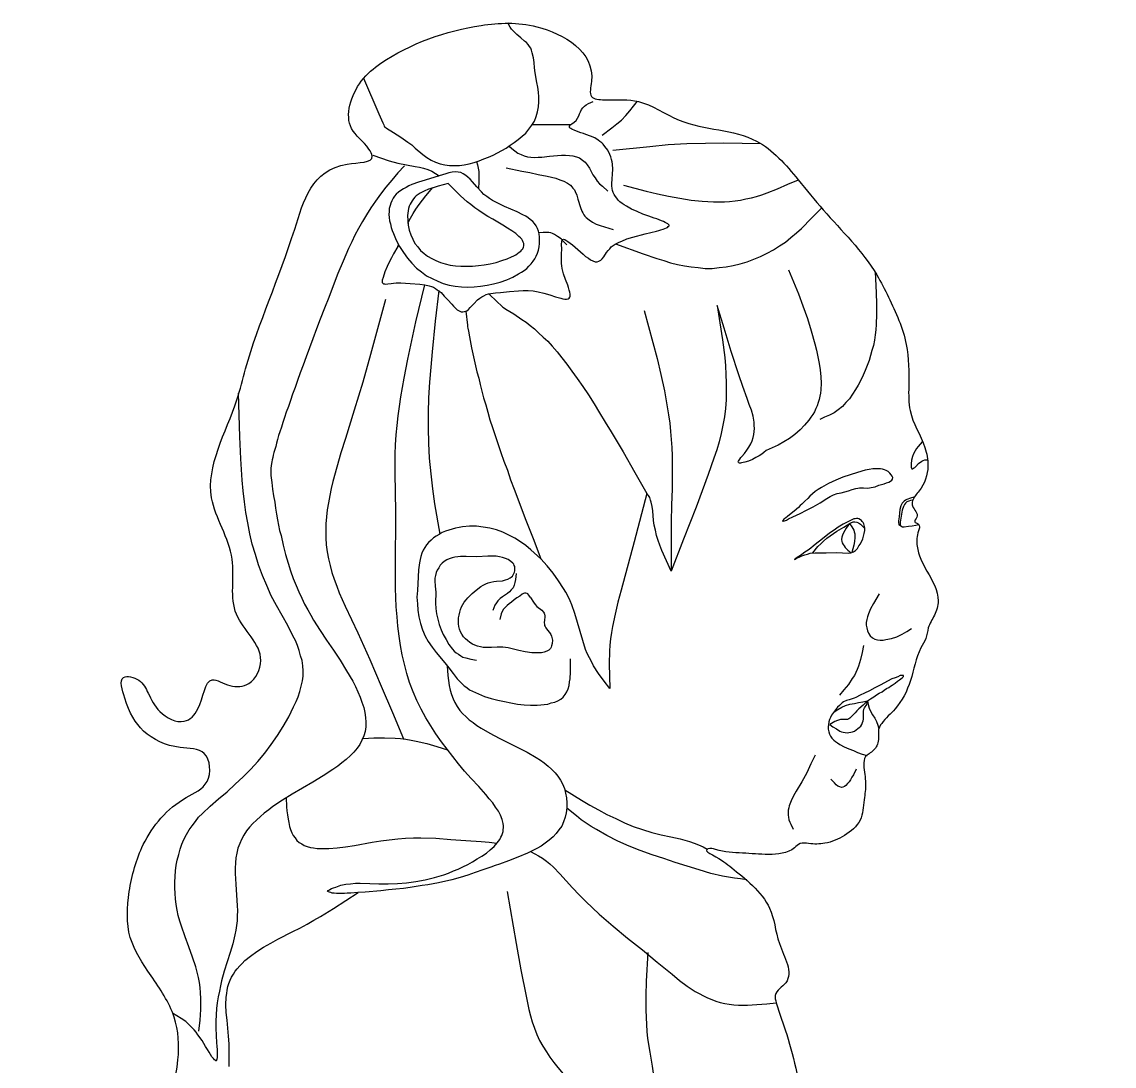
# Model space of a CAD drawing. Header units: millimetres. Extents: x 150 to 626, y 9 to 850.
# Drawn here: x 333.3 to 626.2, y 569.5 to 849.5 of the extents above; entities that cross this region are included whole.
import ezdxf

# ---------------------------------------------------------------- set-up
doc = ezdxf.new("R2010")
doc.units = ezdxf.units.MM
doc.header["$MEASUREMENT"] = 0
doc.layers.add('INNER', color=180, linetype='Continuous')
doc.layers.add('OUTER', color=200, linetype='Continuous')

msp = doc.modelspace()

# ---------------------------------------------------------------- linework, layer by layer
at = {"layer": 'INNER'}
for points in [[(424.91, 834.44), (429.04, 824.86), (430.08, 822.41), (430.36, 821.85), (430.45, 821.57), (430.55, 821.38), (430.64, 821.38), (431.11, 821.01), (432.99, 819.88), (434.96, 818.56), (436.84, 817.25), (437.88, 816.49), (438.81, 815.65), (440.88, 813.96), (441.92, 813.11), (443.05, 812.45), (444.27, 811.89), (445.48, 811.42), (446.71, 811.14), (448.02, 810.95), (449.34, 810.95), (450.66, 810.95), (451.97, 811.14), (453.29, 811.42), (454.6, 811.8), (455.92, 812.27), (457.24, 812.74), (458.45, 813.21), (459.67, 813.77), (460.9, 814.43), (462.03, 814.99), (463.15, 815.65), (464.28, 816.4), (465.31, 817.15), (466.44, 818), (467.48, 818.84), (468.42, 819.69), (469.26, 820.72), (470.11, 821.76), (470.77, 822.88), (471.23, 824.11), (471.61, 825.42), (471.89, 826.74), (471.98, 828.05), (471.98, 829.37), (471.89, 830.69), (471.7, 832), (471.42, 833.22), (470.96, 835.85), (470.77, 837.17), (470.67, 838.58), (470.49, 839.89), (470.2, 841.21), (470.01, 841.87), (469.83, 842.43), (469.45, 842.9), (469.07, 843.46), (468.6, 843.94), (468.13, 844.31), (467.1, 845.25), (466.06, 846.1), (465.12, 847.04), (464.66, 847.51), (464.28, 848.07), (463.63, 849.2)], [(434.12, 789.25), (432.99, 787.27), (432.42, 786.24), (431.86, 785.11), (431.29, 783.89), (430.64, 782.48), (430.17, 780.97), (429.98, 780.22), (429.98, 779.94), (429.98, 779.66), (430.08, 779.47), (430.27, 779.28), (430.55, 779.28), (430.83, 779.19), (431.48, 779.28), (432.33, 779.38), (432.99, 779.47), (433.74, 779.56), (434.96, 779.56), (437.41, 779.38), (440.04, 779.19), (441.35, 779), (442.57, 778.72), (443.14, 778.53), (443.7, 778.34), (444.27, 778.06), (444.73, 777.69), (445.77, 776.93), (446.61, 776), (447.55, 774.96), (448.59, 773.83), (449.06, 773.27), (449.53, 772.8), (450.09, 772.33), (450.56, 772.05), (451.13, 771.77), (451.59, 771.77), (452.06, 771.86), (452.63, 772.05), (453.1, 772.42), (453.57, 772.9), (454.51, 773.93), (455.54, 774.96), (456.11, 775.43), (456.67, 775.81), (457.24, 776.09), (457.8, 776.37), (458.45, 776.56), (459.11, 776.65), (460.33, 776.84), (461.65, 776.93), (464.09, 777.22), (466.54, 777.4), (467.76, 777.5), (469.07, 777.5), (470.39, 777.4), (471.8, 777.12), (473.3, 776.75), (474.9, 776.28), (476.4, 775.81), (477.16, 775.62), (477.81, 775.43), (478.37, 775.24), (478.94, 775.15), (479.41, 775.15), (479.78, 775.24), (480.07, 775.43), (480.26, 775.71), (480.35, 776), (480.35, 776.46), (480.26, 777.03), (480.07, 777.59), (479.88, 778.25), (479.69, 778.91), (479.13, 780.41), (478.56, 781.92), (478.37, 782.67), (478.19, 783.42), (478.09, 784.08), (478, 784.73), (478, 786.05), (478, 787.27), (478.09, 788.59), (478, 789.9), (478.09, 790.56), (478.09, 790.75), (478.19, 790.94), (478.28, 791.12), (478.37, 791.12), (478.56, 791.22), (478.75, 791.12), (478.94, 791.12), (479.22, 790.94), (479.69, 790.65), (480.35, 790.18), (481.01, 789.72), (482.42, 788.49), (483.82, 787.18), (484.48, 786.61), (485.23, 786.14), (485.8, 785.67), (486.46, 785.39), (487.02, 785.2), (487.59, 785.2), (488.06, 785.3), (488.53, 785.58), (488.9, 785.95), (489.37, 786.52), (490.12, 787.65), (490.5, 788.21), (490.97, 788.68), (491.34, 789.15), (491.91, 789.53), (492.38, 789.9), (492.94, 790.18), (493.5, 790.47), (494.16, 790.75), (495.57, 791.31), (497.17, 791.78), (500.46, 792.63), (501.96, 793), (503.47, 793.38), (504.12, 793.57), (504.69, 793.75), (505.25, 793.94), (505.72, 794.13), (506.19, 794.32), (506.47, 794.41), (506.66, 794.6), (506.85, 794.79), (506.85, 794.98), (506.75, 795.17), (506.57, 795.35), (506.19, 795.54), (505.81, 795.73), (505.34, 796.01), (504.87, 796.2), (504.22, 796.38), (503.56, 796.67), (502.9, 796.86), (501.4, 797.42), (499.8, 797.98), (498.3, 798.64), (496.8, 799.3), (495.48, 800.05), (494.82, 800.43), (494.26, 800.8), (493.69, 801.27), (493.22, 801.74), (492.85, 802.21), (492.47, 802.68), (492.19, 803.25), (491.91, 803.72), (491.72, 804.28), (491.62, 804.84), (491.53, 805.5), (491.53, 806.06), (491.62, 807.38), (491.72, 808.7), (491.81, 810.01), (491.72, 811.33), (491.62, 811.99), (491.44, 812.64), (491.25, 813.3), (490.97, 813.96), (490.41, 815.09), (489.65, 816.12), (489.18, 816.68), (488.81, 817.06), (488.34, 817.44), (487.87, 817.81), (486.93, 818.38), (485.8, 818.84), (484.58, 819.31), (483.92, 819.6), (483.17, 819.78), (481.57, 820.35), (480.82, 820.72), (480.54, 820.91), (480.35, 821.01), (480.16, 821.19), (480.16, 821.38), (480.16, 821.57), (480.35, 821.76), (480.54, 821.95), (480.82, 822.14), (481.38, 822.6), (481.95, 823.07), (482.32, 823.64), (482.7, 824.3), (482.89, 824.86), (483.08, 825.42), (483.36, 825.99), (483.73, 826.46), (484.2, 826.93), (484.67, 827.21), (485.23, 827.58), (486.55, 828.15)], [(488.9, 819.13), (491.53, 821.1), (492.85, 822.14), (494.07, 823.17), (495.29, 824.39), (496.33, 825.61), (497.36, 826.93), (498.39, 828.24)], [(480.35, 821.85), (470.11, 821.85)], [(464, 816.21), (464.75, 815.56), (465.5, 814.9), (466.35, 814.33), (467.19, 813.96), (468.04, 813.58), (468.89, 813.3), (469.83, 813.21), (470.77, 813.11), (471.8, 813.21), (472.74, 813.21), (474.81, 813.49), (476.97, 813.68), (478, 813.77), (479.13, 813.77), (480.16, 813.68), (481.1, 813.58), (482.04, 813.3), (482.89, 813.02), (483.64, 812.45), (484.39, 811.89), (484.95, 811.14), (485.52, 810.29), (486.46, 808.51), (487.02, 807.66), (487.59, 806.82), (488.24, 806.06), (489, 805.41), (490.41, 804.09)], [(531.47, 816.78), (526.49, 816.87), (521.51, 816.97), (516.62, 816.87), (511.64, 816.78), (506.66, 816.49), (501.68, 816.03), (491.81, 814.99)], [(427.44, 813.77), (431.86, 812.27), (434.12, 811.61), (436.47, 811.14), (438.81, 810.76), (439.94, 810.58), (441.07, 810.29), (442.2, 809.92), (443.23, 809.45), (444.27, 808.89), (445.2, 808.23)], [(455.26, 812.08), (455.54, 811.14), (455.64, 810.29), (455.82, 809.35), (455.82, 808.51), (455.82, 806.63), (455.73, 804.84)], [(435.9, 810.86), (434.12, 808.98), (432.52, 807.1), (430.92, 805.22), (429.51, 803.34), (428.2, 801.46), (426.88, 799.67), (425.75, 797.8), (424.63, 796.01), (423.59, 794.13), (422.65, 792.35), (421.81, 790.56), (420.96, 788.78), (420.21, 787.08), (419.46, 785.3), (418.05, 782.01), (416.83, 778.72), (415.6, 775.62), (414.48, 772.71), (413.35, 769.79), (412.32, 767.16), (411.38, 764.53), (410.44, 762.09), (409.59, 759.74), (408.74, 757.48), (407.99, 755.42), (407.24, 753.35), (406.58, 751.47), (405.92, 749.68), (405.36, 747.99), (404.8, 746.4), (404.24, 744.89), (403.77, 743.39), (403.3, 742.07), (402.92, 740.85), (402.54, 739.63), (402.17, 738.59), (401.88, 737.56), (401.6, 736.53), (401.41, 735.68), (401.13, 734.84), (400.94, 734.08), (400.76, 733.33), (400.66, 732.68), (400.47, 732.11), (400.38, 731.55), (400.19, 730.61), (400.1, 729.76), (400.1, 729.01), (400.1, 728.45), (400.1, 727.88), (400.38, 726), (400.57, 724.22), (400.85, 722.43), (401.13, 720.74), (401.32, 719.14), (401.6, 717.54), (401.88, 716.04), (402.17, 714.54), (402.45, 713.13), (402.83, 711.81), (403.39, 709.18), (404.05, 706.74), (404.71, 704.39), (405.36, 702.32), (406.11, 700.26), (406.86, 698.38), (407.62, 696.69), (408.37, 694.99), (409.12, 693.4), (409.97, 691.89), (410.81, 690.48), (411.57, 689.07), (413.35, 686.35), (415.04, 683.72), (416.92, 681.08), (418.7, 678.36), (420.4, 675.54), (422.09, 672.72), (422.75, 671.31), (423.41, 669.9), (424.06, 668.49), (424.53, 667.08), (425, 665.67), (425.28, 664.36), (425.47, 663.04), (425.56, 661.73), (425.56, 660.51), (425.37, 659.28), (425, 658.06), (424.53, 656.94), (423.97, 655.81), (423.22, 654.77), (422.37, 653.74), (421.43, 652.8), (420.3, 651.77), (419.17, 650.83), (418.05, 649.98), (416.73, 649.04), (414.1, 647.35), (411.38, 645.66), (405.83, 642.46), (403.2, 640.87), (400.66, 639.17), (399.53, 638.24), (398.32, 637.39), (397.28, 636.45), (396.25, 635.51), (395.31, 634.57), (394.37, 633.63), (393.61, 632.6), (392.86, 631.47), (392.2, 630.34), (391.74, 629.21), (391.27, 627.99), (390.98, 626.68), (390.7, 625.36), (390.61, 624.05), (390.51, 622.64), (390.51, 621.23), (390.7, 618.31), (390.89, 615.4), (391.08, 612.58), (391.17, 611.17), (391.08, 609.86), (391.08, 608.54), (390.89, 607.23), (390.7, 606.01), (390.42, 604.78), (389.86, 602.34), (389.2, 599.99), (388.35, 597.55), (387.6, 595.01), (386.85, 592.38), (386.57, 591.06), (386.29, 589.65), (386, 588.15), (385.72, 586.55), (385.53, 584.96), (385.44, 583.26), (385.35, 581.57), (385.35, 579.69), (385.53, 575.75), (385.63, 574.9), (385.72, 573.96), (385.72, 573.21), (385.72, 572.46), (385.72, 571.89), (385.63, 571.42), (385.53, 571.14), (385.53, 571.05), (385.44, 570.95), (385.35, 570.95), (385.25, 571.05), (384.97, 571.23), (384.69, 571.61), (384.31, 572.08), (383.94, 572.65), (383.56, 573.3), (383.09, 574.05), (382.62, 574.81), (381.68, 576.4), (380.55, 577.91), (380.08, 578.66), (379.52, 579.32), (378.39, 580.44), (377.27, 581.48), (376.04, 582.32), (374.91, 583.07), (373.7, 583.73)], [(463.15, 810.39), (467.38, 809.45), (469.54, 809.07), (471.8, 808.6), (474.15, 808.13), (475.37, 807.85), (476.5, 807.57), (477.62, 807.19), (478.66, 806.82), (479.6, 806.25), (480.44, 805.69), (480.82, 805.31), (481.1, 804.94), (481.48, 804.47), (481.67, 804), (482.14, 803.06), (482.42, 801.93), (483.08, 799.77), (483.45, 798.74), (483.73, 798.27), (484.01, 797.8), (484.29, 797.42), (484.67, 797.04), (485.42, 796.38), (486.36, 795.82), (487.3, 795.26), (488.43, 794.88), (489.56, 794.51), (491.91, 793.85)], [(494.63, 805.69), (500.74, 804.09), (503.75, 803.43), (506.75, 802.78), (509.76, 802.21), (512.77, 801.74), (515.78, 801.46), (518.78, 801.27), (520.19, 801.27), (521.7, 801.27), (523.11, 801.37), (524.61, 801.56), (526.02, 801.74), (527.43, 802.03), (528.93, 802.31), (530.34, 802.68), (531.75, 803.15), (533.16, 803.62), (535.98, 804.75), (538.7, 805.97), (541.53, 807.19)], [(436.84, 795.54), (437.5, 796.86), (438.25, 798.08), (439, 799.3), (439.85, 800.52), (441.63, 802.87), (443.52, 805.13)], [(492.47, 790), (499.89, 787.27), (503.56, 786.05), (505.44, 785.49), (507.23, 784.92), (509.11, 784.45), (510.98, 784.08), (512.77, 783.79), (514.65, 783.61), (516.53, 783.42), (518.41, 783.42), (520.29, 783.61), (522.17, 783.79), (524.04, 784.17), (525.92, 784.64), (527.81, 785.2), (529.59, 785.86), (531.37, 786.61), (533.16, 787.46), (534.85, 788.4), (536.45, 789.43), (538.05, 790.47), (539.55, 791.69), (541.05, 792.91), (542.37, 794.13), (545.09, 796.86), (547.73, 799.58)], [(479.5, 789.72), (478.66, 790.56), (477.9, 791.31), (476.97, 791.97), (476.12, 792.53), (475.65, 792.72), (475.18, 792.91), (474.62, 793), (474.15, 793), (473.11, 793), (471.98, 792.91)], [(434.12, 789.25), (434.4, 789.72)], [(538.89, 783.04), (541.53, 776.56), (542.75, 773.36), (543.96, 769.98), (545, 766.69), (545.94, 763.22), (546.41, 761.52), (546.79, 759.74), (547.07, 757.95), (547.35, 756.17), (547.54, 754.38), (547.63, 752.6), (547.54, 750.81), (547.44, 749.97), (547.26, 749.12), (547.07, 748.27), (546.88, 747.43), (546.6, 746.58), (546.22, 745.83), (545.85, 744.98), (545.38, 744.23), (544.91, 743.48), (544.34, 742.73), (543.21, 741.41), (542, 740.1), (540.58, 738.88), (539.17, 737.84), (537.67, 736.9), (536.08, 736.06), (532.88, 734.55)], [(562.11, 782.48), (562.39, 776.84), (562.48, 773.93), (562.48, 771.11), (562.39, 768.38), (562.29, 766.97), (562.11, 765.56), (561.92, 764.15), (561.64, 762.75), (561.26, 761.43), (560.88, 760.02), (560.51, 758.7), (559.94, 757.39), (559.47, 756.07), (558.91, 754.76), (558.25, 753.44), (557.59, 752.13), (556.84, 750.9), (556.09, 749.68), (555.25, 748.46), (554.3, 747.43), (553.36, 746.4), (552.24, 745.45), (551.11, 744.7), (549.88, 744.04), (548.57, 743.48), (547.26, 742.92)], [(447.37, 676.86), (447.55, 674.23), (447.74, 672.91), (447.93, 671.59), (448.21, 670.37), (448.49, 669.15), (448.96, 668.03), (449.43, 666.99), (450.09, 665.96), (450.75, 664.92), (451.5, 664.08), (452.44, 663.23), (453.29, 662.38), (454.32, 661.63), (455.35, 660.88), (456.48, 660.13), (458.83, 658.81), (461.27, 657.5), (466.35, 654.96), (468.79, 653.74), (471.23, 652.33), (472.36, 651.58), (473.4, 650.83), (474.43, 649.98), (475.37, 649.13), (476.31, 648.2), (477.06, 647.26), (477.72, 646.22), (478.28, 645.19), (478.84, 643.97), (479.13, 642.75), (479.41, 641.43), (479.5, 640.11), (479.5, 638.8), (479.31, 637.48), (479.03, 636.26), (478.56, 635.04), (478.09, 633.91), (477.35, 632.88), (476.59, 631.94), (475.75, 631), (474.71, 630.15), (473.68, 629.31), (472.55, 628.55), (471.42, 627.9), (470.2, 627.24), (468.89, 626.68), (466.35, 625.55), (463.81, 624.61), (461.37, 623.67), (460.24, 623.29), (459.11, 622.92), (456.95, 622.17), (454.88, 621.42), (452.91, 620.76), (450.85, 620.1), (448.59, 619.53), (447.46, 619.25), (446.24, 618.97), (445.01, 618.69), (443.61, 618.41), (442.2, 618.13), (440.69, 617.94), (439.09, 617.66), (437.41, 617.47), (435.62, 617.19), (433.65, 617), (431.67, 616.81), (429.61, 616.53), (425.37, 616.15), (423.41, 616.06), (421.52, 615.96), (420.58, 615.96), (419.83, 615.87), (418.98, 615.87), (418.33, 615.87), (417.67, 615.87), (417.11, 615.96), (416.55, 615.96), (416.17, 616.06), (415.79, 616.15), (415.51, 616.25), (415.42, 616.34), (415.32, 616.43), (415.42, 616.62), (415.6, 616.72), (415.89, 616.9), (416.36, 617.19), (416.92, 617.37), (417.49, 617.56), (418.89, 618.03), (420.21, 618.31), (421.43, 618.41), (422.75, 618.6), (424.06, 618.6), (426.6, 618.5), (429.04, 618.41), (431.58, 618.41), (434.02, 618.5), (436.47, 618.69), (439, 619.07), (441.45, 619.53), (443.99, 620.1), (446.52, 620.85), (447.74, 621.32), (449.06, 621.89), (450.28, 622.35), (451.59, 623.01), (452.91, 623.58), (454.13, 624.33), (455.45, 625.08), (456.67, 625.83), (457.89, 626.68), (458.92, 627.52), (459.96, 628.46), (460.8, 629.4), (461.46, 630.34), (461.74, 630.91), (462.03, 631.38), (462.21, 631.94), (462.4, 632.41), (462.4, 632.97), (462.5, 633.44), (462.5, 634.01), (462.4, 634.57), (462.12, 635.7), (461.65, 636.83), (461.09, 637.86), (460.33, 638.99), (459.58, 640.11), (458.64, 641.24), (457.71, 642.37), (455.82, 644.53), (453.85, 646.69), (452.06, 648.66), (450.38, 650.55), (448.87, 652.52), (447.37, 654.49), (445.86, 656.47), (444.36, 658.63), (442.95, 660.79), (441.63, 662.95), (440.41, 665.21), (439.28, 667.55), (438.25, 669.9), (437.31, 672.35), (436.56, 674.79), (435.9, 677.33), (435.34, 679.77), (434.87, 682.31), (434.49, 684.85), (434.12, 687.48), (433.93, 690.01), (433.74, 692.64), (433.65, 695.18), (433.55, 697.72), (433.55, 702.89), (433.55, 707.96), (433.65, 713.13), (433.65, 718.2), (433.46, 728.54), (433.46, 733.61), (433.55, 736.15), (433.74, 738.78), (433.93, 741.32), (434.21, 743.86), (434.59, 746.4), (434.96, 748.93), (435.81, 754), (436.84, 759.08), (437.88, 764.06), (439, 769.04), (441.35, 779)], [(445.11, 777.5), (444.17, 769.23), (443.33, 761.05), (442.95, 756.92), (442.67, 752.88), (442.39, 748.74), (442.29, 744.7), (442.29, 740.57), (442.39, 736.53), (442.57, 732.49), (442.95, 728.35), (443.42, 724.31), (443.99, 720.27), (445.39, 712.19)], [(458.55, 776.56), (460.8, 774.4), (461.93, 773.36), (462.21, 773.08), (462.5, 772.9), (463.06, 772.52), (465.22, 771.2), (467.38, 769.7), (468.51, 768.95), (469.64, 768.1), (470.77, 767.16), (471.89, 766.13), (473.11, 765), (474.34, 763.87), (475.56, 762.56), (476.88, 761.05), (478.09, 759.46), (479.5, 757.76), (480.82, 755.89), (482.23, 753.91), (483.73, 751.75), (485.23, 749.5), (486.74, 747.14), (488.24, 744.7), (489.75, 742.17), (491.34, 739.63), (492.94, 736.9), (494.54, 734.27), (497.73, 728.73), (500.93, 723.09)], [(430.83, 775.06), (426.79, 760.3), (424.72, 752.88), (422.46, 745.36), (420.11, 737.84), (418.89, 733.99), (417.77, 730.14), (416.73, 726.29), (416.26, 724.4), (415.89, 722.53), (415.51, 720.55), (415.23, 718.67), (415.04, 716.79), (414.85, 714.91), (414.85, 713.04), (414.85, 711.15), (414.95, 709.28), (415.23, 707.4), (415.51, 705.52), (415.98, 703.73), (416.45, 701.85), (417.11, 700.07), (417.77, 698.19), (418.43, 696.4), (420.02, 692.83), (423.41, 685.69), (425, 682.12), (426.6, 678.55), (429.7, 671.41), (432.71, 664.36), (435.62, 657.31)], [(532.88, 734.55), (532.31, 734.08), (531.75, 733.61), (531, 733.15), (530.15, 732.68), (529.22, 732.21), (528.18, 731.73), (527.15, 731.45), (526.77, 731.36), (526.3, 731.26), (526.02, 731.17), (525.74, 731.17), (525.55, 731.26), (525.45, 731.36), (525.36, 731.55), (525.45, 731.73), (525.64, 732.02), (525.83, 732.3), (526.11, 732.68), (526.39, 732.96), (527.05, 733.8), (527.71, 734.65), (528.28, 735.49), (528.75, 736.34), (529.12, 737.19), (529.4, 738.03), (529.59, 738.88), (529.69, 739.72), (529.78, 740.47), (529.69, 741.32), (529.69, 742.17), (529.4, 743.76), (528.93, 745.36), (528.37, 746.96), (527.81, 748.56), (526.68, 751.75), (525.55, 754.85), (523.48, 761.15), (521.6, 767.35), (519.72, 773.46), (520.47, 768.85), (521.23, 764.25), (521.79, 759.55), (521.98, 757.29), (522.07, 754.95), (522.17, 752.69), (522.17, 750.43), (522.17, 748.18), (521.98, 745.83), (521.7, 743.58), (521.32, 741.41), (520.85, 739.16), (520.29, 736.9), (519.63, 734.74), (518.88, 732.49), (517.37, 728.16), (514.09, 719.43), (510.7, 710.78), (507.41, 702.23), (506.19, 705.05), (504.97, 707.77), (504.4, 709.18), (503.94, 710.5), (503.47, 711.81), (503.19, 713.22), (502.9, 714.54), (502.72, 715.85), (502.53, 718.39), (502.34, 719.61), (502.06, 720.74), (501.87, 721.3), (501.68, 721.96), (501.31, 722.53), (500.93, 723.09), (497.54, 710.12), (493.98, 697.16), (493.13, 693.96), (492.38, 690.67), (491.72, 687.38), (491.44, 685.78), (491.15, 684.09), (490.97, 682.4), (490.87, 680.8), (490.78, 677.42), (490.87, 674.13), (490.97, 670.75), (489.47, 672.72), (487.96, 674.79), (486.64, 676.86), (486.08, 677.99), (485.52, 679.02), (484.95, 680.15), (484.48, 681.27), (483.73, 683.62), (482.32, 688.51), (481.57, 690.86), (480.82, 693.21), (480.35, 694.33), (479.78, 695.46), (479.22, 696.59), (478.56, 697.63), (477.25, 699.69), (475.75, 701.66), (474.15, 703.64), (472.45, 705.52)], [(452.34, 771.95), (452.81, 768.2), (452.81, 767.73), (452.91, 767.35), (453.1, 766.6), (453.38, 765.09), (453.94, 762.09), (454.6, 758.89), (455.35, 755.7), (455.82, 754), (456.2, 752.31), (456.67, 750.53), (457.14, 748.74), (457.71, 746.86), (458.26, 744.89), (458.83, 742.82), (459.49, 740.76), (460.24, 738.59), (460.99, 736.43), (461.74, 734.08), (462.59, 731.73), (463.53, 729.29), (464.38, 726.76), (465.31, 724.22), (466.35, 721.59), (468.32, 716.32), (470.39, 710.97), (472.45, 705.52)], [(500.18, 772.14), (502.53, 763.5), (503.66, 759.27), (504.69, 754.95), (505.63, 750.62), (506.38, 746.3), (506.75, 744.14), (507.04, 741.88), (507.23, 739.72), (507.41, 737.56), (507.6, 735.4), (507.7, 733.15), (507.7, 728.73), (507.7, 724.31), (507.51, 719.9), (507.41, 715.48), (507.41, 711.06), (507.41, 702.23)], [(380.83, 578.94), (381.12, 581.85), (381.3, 584.77), (381.3, 587.68), (381.21, 589.18), (381.12, 590.59), (380.93, 592), (380.74, 593.32), (380.37, 594.73), (379.99, 596.14), (379.05, 598.77), (378.11, 601.49), (377.08, 604.22), (376.14, 607.04), (375.67, 608.45), (375.29, 609.95), (375.01, 611.36), (374.73, 612.86), (374.54, 614.37), (374.44, 615.87), (374.35, 617.37), (374.35, 618.88), (374.44, 620.38), (374.54, 621.89), (374.73, 623.39), (375.01, 624.8), (375.39, 626.3), (375.76, 627.71), (376.23, 629.03), (376.8, 630.34), (377.45, 631.66), (378.2, 632.88), (378.96, 634.01), (379.9, 635.14), (380.74, 636.26), (381.77, 637.3), (383.84, 639.27), (386.1, 641.24), (388.35, 643.12), (390.51, 645.1), (392.67, 647.07), (394.74, 649.13), (396.62, 651.2), (398.5, 653.46), (400.19, 655.81), (401.88, 658.16), (403.39, 660.6), (404.89, 663.23), (406.21, 665.86), (406.86, 667.27), (407.43, 668.59), (407.9, 670), (408.27, 671.41), (408.56, 672.82), (408.74, 674.13), (408.74, 675.54), (408.65, 676.86), (408.46, 678.27), (408.09, 679.58), (407.71, 680.99), (407.24, 682.31), (406.68, 683.62), (406.02, 684.94), (404.61, 687.66), (401.6, 693.02), (400.19, 695.65), (398.98, 698.38), (397.85, 701.1), (396.81, 703.92), (395.97, 706.74), (395.12, 709.46), (394.46, 712.28), (393.9, 715.2), (393.43, 718.01), (393.05, 720.83), (392.67, 723.75), (392.39, 726.66), (392.2, 729.48), (392.02, 732.39), (391.74, 738.22), (391.45, 749.97)], [(574.7, 736.9), (573.66, 735.68), (573.19, 735.12), (572.82, 734.46), (572.44, 733.71), (572.16, 732.96), (571.88, 732.02), (571.78, 730.98), (571.78, 730.52), (571.78, 730.14), (571.88, 729.86), (571.97, 729.67), (572.16, 729.67), (572.44, 729.86), (572.72, 730.04), (573, 730.33), (573.76, 731.08), (574.6, 731.73), (574.98, 731.92), (575.44, 732.11), (575.83, 732.11), (576.2, 732.11)], [(572.53, 722.06), (571.59, 721.77), (570.65, 721.49), (570.28, 721.3), (569.9, 721.02), (569.62, 720.74), (569.34, 720.46), (569.15, 720.08), (569.05, 719.71), (568.78, 718.77), (568.68, 717.83), (568.59, 716.79), (568.4, 715.76), (568.4, 715.2), (568.5, 714.82), (568.5, 714.63), (568.68, 714.54), (568.97, 714.35), (569.43, 714.16), (569.9, 714.16), (571.03, 714.26), (572.06, 714.35), (573, 714.54), (573.85, 714.73)], [(572.16, 721.3), (571.59, 721.21), (571.12, 721.02), (570.65, 720.83), (570.28, 720.46), (569.99, 720.08), (569.72, 719.61), (569.34, 718.58), (569.15, 717.54), (568.97, 716.42), (568.87, 715.38), (568.87, 714.35)], [(545.38, 707.12), (546.79, 708.81), (547.54, 709.56), (548.29, 710.31), (549.14, 711.06), (550.07, 711.72), (551.86, 712.94), (553.74, 714.07), (554.68, 714.63), (555.62, 715.2), (556.19, 715.48), (556.65, 715.48), (557.21, 715.38), (557.68, 715.2), (558.16, 714.82), (558.53, 714.44), (559.38, 713.69)], [(555.25, 715.01), (555.9, 714.16), (556.37, 713.22), (556.47, 712.75), (556.65, 712.28), (556.65, 711.81), (556.65, 711.25), (556.56, 710.22), (556.37, 709.18), (555.9, 707.21)], [(472.45, 705.52), (469.83, 707.96), (468.42, 709.09), (467.01, 710.12), (465.5, 711.06), (463.91, 711.91), (462.31, 712.66), (460.62, 713.32), (458.83, 713.79), (457.05, 714.07), (455.26, 714.26), (453.38, 714.26), (451.5, 714.16), (450.56, 713.97), (449.62, 713.79), (448.68, 713.51), (447.84, 713.22), (446.9, 712.94), (446.05, 712.57), (445.2, 712.1), (444.46, 711.62), (443.7, 711.15), (443.05, 710.59), (442.39, 709.93), (441.82, 709.28), (441.35, 708.62), (440.98, 707.87), (440.6, 707.02), (440.32, 706.18), (440.13, 705.33), (439.94, 704.48), (439.66, 702.6), (439.57, 700.73), (439.38, 697.06), (439.28, 695.27), (439.38, 693.49), (439.47, 691.8), (439.75, 690.01), (440.22, 688.23), (440.79, 686.54), (441.45, 684.85), (442.29, 683.34), (443.33, 681.84), (444.46, 680.43), (446.71, 677.7), (447.84, 676.29), (448.96, 674.79), (450.09, 673.38), (450.66, 672.72), (451.32, 672.16), (451.97, 671.5), (452.63, 671.03), (453.38, 670.47), (454.13, 670.09), (455.73, 669.34), (457.42, 668.68), (459.2, 668.12), (460.99, 667.65), (462.78, 667.27), (464.47, 666.9), (466.25, 666.61), (468.04, 666.43), (469.73, 666.33), (471.51, 666.33), (472.45, 666.43), (473.4, 666.52), (474.34, 666.61), (475.28, 666.9), (476.22, 667.08), (477.06, 667.46), (477.81, 667.93), (478.47, 668.49), (479.03, 669.15), (479.5, 669.9), (479.78, 670.66), (480.07, 671.59), (480.16, 672.53), (480.35, 673.38), (480.44, 675.26), (480.44, 677.05), (480.44, 678.74)], [(469.73, 695.18), (470.49, 693.96), (470.96, 693.3), (471.42, 692.74), (472.74, 691.8), (473.21, 691.23), (473.4, 690.95), (473.49, 690.67), (473.58, 690.3), (473.58, 689.92), (473.49, 689.17), (473.4, 688.41), (473.49, 688.04), (473.49, 687.66), (473.68, 687.38), (473.87, 687.01), (474.24, 686.44), (474.81, 685.78), (475.18, 685.22), (475.37, 684.85), (475.46, 684.47), (475.65, 683.72), (475.56, 682.87), (475.37, 682.21), (475.28, 681.84), (475.09, 681.55), (474.62, 681.08), (474.05, 680.8), (473.4, 680.52), (472.64, 680.33), (471.8, 680.33), (470.96, 680.33), (470.11, 680.33), (468.32, 680.62), (466.63, 680.99), (465.12, 681.37), (463.72, 681.65), (462.97, 681.74), (462.31, 681.84), (460.8, 681.84), (459.3, 681.74), (457.8, 681.74), (457.05, 681.74), (456.29, 681.93), (455.54, 682.12), (454.79, 682.4), (454.13, 682.68), (453.47, 683.15), (452.81, 683.62), (452.25, 684.09), (451.78, 684.66), (451.32, 685.31), (450.94, 685.97), (450.66, 686.72), (450.47, 687.38), (450.38, 688.13), (450.38, 688.98), (450.38, 689.73), (450.56, 690.48), (450.75, 691.23), (450.94, 691.99), (451.22, 692.64), (451.59, 693.3), (451.97, 693.96), (452.44, 694.52), (452.91, 695.09), (454.04, 696.21), (455.17, 697.16), (456.39, 698.09), (457.05, 698.47), (457.71, 698.85), (458.36, 699.13), (459.11, 699.32), (459.86, 699.5), (460.62, 699.6), (462.21, 699.69), (462.97, 699.88), (463.63, 700.07), (464.28, 700.44), (464.57, 700.63), (464.85, 700.91), (465.03, 701.29), (465.22, 701.57), (465.41, 701.95), (465.5, 702.32), (465.5, 702.7), (465.5, 703.07), (465.5, 703.45), (465.31, 703.73), (465.22, 704.11), (464.94, 704.39), (464.47, 704.86), (463.72, 705.33), (462.97, 705.61), (462.21, 705.89), (461.37, 706.08), (460.52, 706.27), (459.77, 706.27), (458.26, 706.27), (455.35, 706.08), (452.44, 706.18), (450.94, 706.18), (450.19, 706.08), (449.43, 705.99), (448.68, 705.8), (447.93, 705.52), (447.27, 705.24), (446.61, 704.86), (446.05, 704.39), (445.48, 703.83), (445.11, 703.17), (444.73, 702.51), (444.46, 701.85), (444.27, 701.1), (444.08, 700.35), (444.08, 699.69), (444.17, 698.19), (444.36, 696.59)], [(465.88, 701.57), (465.69, 699.97), (465.5, 699.22), (465.31, 698.47), (465.03, 697.81), (464.57, 697.25), (464.09, 696.69), (463.53, 696.21), (462.21, 695.37), (461.56, 694.9), (460.99, 694.33), (460.62, 693.77), (460.15, 693.11), (459.58, 691.7)], [(444.36, 696.59), (444.27, 693.68), (444.36, 692.27), (444.54, 690.77), (444.83, 689.35), (445.2, 687.94), (445.77, 686.54), (446.33, 685.22), (447.08, 683.91), (447.84, 682.59), (448.78, 681.37), (449.25, 680.8), (449.81, 680.33), (450.38, 679.96), (451.03, 679.58), (451.59, 679.21), (452.34, 679.02), (453.76, 678.64), (455.26, 678.36)], [(469.73, 695.18), (469.26, 695.84), (468.98, 696.12), (468.79, 696.21), (468.42, 696.31), (468.13, 696.31), (467.85, 696.21), (467.48, 696.03), (466.82, 695.56), (466.06, 695.09), (465.31, 694.52), (464.66, 693.96), (464, 693.49), (463.44, 693.02), (462.97, 692.55), (462.5, 692.08), (462.12, 691.42), (461.84, 690.77), (461.46, 689.26)], [(563.23, 696.12), (561.64, 693.58), (560.88, 692.17), (560.32, 690.77), (560.04, 690.01), (559.85, 689.26), (559.75, 688.51), (559.75, 687.76), (559.85, 687.01), (560.04, 686.25), (560.32, 685.6), (560.79, 684.94), (561.45, 684.38), (562.01, 684), (562.76, 683.81), (563.51, 683.72), (564.26, 683.72), (565.02, 683.91), (566.52, 684.19), (567.93, 684.66), (569.34, 685.31), (570.65, 686.07), (571.88, 686.91)], [(559, 682.31), (558.63, 680.43), (558.16, 678.55), (557.68, 676.76), (557.31, 675.92), (556.93, 675.07), (556.56, 674.23), (556, 673.47), (554.96, 671.88), (553.74, 670.47), (552.52, 668.96)], [(549.98, 661.17), (550.82, 660.51), (551.77, 659.94), (552.61, 659.38), (553.08, 659.19), (553.55, 659.1), (554.12, 659), (554.59, 658.91), (555.06, 659), (555.62, 659.1), (556.09, 659.19), (556.56, 659.38), (557.03, 659.66), (557.5, 660.04), (557.87, 660.32), (558.25, 660.69), (558.53, 661.17), (558.72, 661.63), (558.91, 662.1), (559, 662.57), (559, 663.14), (559, 663.61), (559, 664.64), (559.1, 665.21), (559.28, 665.58), (559.85, 666.52), (559.94, 666.99), (560.04, 667.46), (560.88, 668.03), (561.73, 668.59), (562.48, 669.06), (563.23, 669.53), (563.98, 669.9), (564.54, 670.37), (565.2, 670.75), (565.77, 671.03), (566.24, 671.41), (566.71, 671.69), (567.46, 672.25), (568.12, 672.72), (568.68, 673.1), (569.05, 673.38), (569.34, 673.66), (569.52, 673.85), (569.72, 674.04), (569.72, 674.13), (569.72, 674.23), (569.52, 674.23), (569.15, 674.23), (568.87, 674.23), (568.21, 673.94), (567.46, 673.66), (566.61, 673.38), (563.51, 671.69), (562.01, 670.94), (560.6, 670.19), (559.28, 669.53), (558.06, 668.96), (556.93, 668.4), (556.47, 668.21), (556, 668.03), (555.15, 667.74), (554.4, 667.55), (553.65, 667.18), (553.27, 666.9), (552.89, 666.61), (552.52, 666.24), (552.05, 665.77), (551.2, 664.74), (550.45, 663.61), (550.17, 663.04), (549.88, 662.48), (549.7, 661.82), (549.6, 661.17), (549.51, 660.51), (549.51, 659.85), (549.7, 659.19), (549.88, 658.53), (550.17, 657.97), (550.54, 657.5), (551.01, 656.94), (551.48, 656.56), (552.05, 656.18), (552.61, 655.81), (553.83, 655.15), (555.06, 654.59), (556.28, 654.12), (557.4, 653.65), (558.63, 653.18), (559.94, 652.8)], [(551.11, 664.55), (552.14, 665.11), (553.18, 665.77), (554.21, 666.24), (555.34, 666.61), (556.56, 666.8), (557.68, 666.99), (558.81, 667.18), (560.04, 667.46), (558.91, 666.33), (557.78, 665.3), (557.21, 664.83), (556.74, 664.27), (555.62, 663.14), (555.34, 662.86), (555.06, 662.67), (554.68, 662.48), (554.3, 662.48), (553.55, 662.48), (553.18, 662.48), (552.8, 662.48), (552.05, 662.2), (551.3, 661.91), (549.98, 661.17)], [(560.04, 667.46), (560.22, 666.52), (560.51, 665.49), (560.98, 664.55), (561.45, 663.7), (562.01, 662.86), (562.48, 661.91), (562.85, 660.98), (563.13, 659.94)], [(424.82, 657.41), (427.73, 657.59), (430.55, 657.59), (433.46, 657.5), (434.87, 657.41), (436.28, 657.22), (437.69, 656.94), (439.09, 656.65), (441.92, 656), (444.64, 655.24), (447.46, 654.31)], [(546.03, 652.89), (544.91, 650.55), (543.78, 648.2), (542.47, 645.75), (540.96, 643.22), (540.21, 641.99), (539.64, 640.68), (539.08, 639.36), (538.99, 638.8), (538.8, 638.14), (538.8, 637.48), (538.8, 636.83), (538.89, 636.26), (538.99, 635.6), (539.27, 634.95), (539.55, 634.38), (540.11, 633.07)], [(557.03, 649.13), (556.28, 647.63), (555.9, 646.97), (555.53, 646.32), (555.15, 645.75), (554.68, 645.28), (554.3, 644.81), (553.93, 644.53), (553.46, 644.34), (553.08, 644.25), (552.61, 644.44), (552.14, 644.63), (551.67, 645), (551.2, 645.47), (550.26, 646.5)], [(404.24, 641.53), (404.33, 639.08), (404.42, 637.95), (404.52, 636.92), (404.71, 635.79), (404.89, 634.85), (405.08, 633.82), (405.36, 632.97), (405.74, 632.13), (406.11, 631.38), (406.58, 630.72), (407.05, 630.06), (407.71, 629.5), (408.37, 629.12), (409.03, 628.74), (409.87, 628.46), (410.72, 628.18), (411.57, 628.09), (412.5, 627.9), (413.54, 627.9), (414.57, 627.9), (415.6, 627.9), (417.86, 628.09), (420.11, 628.37), (422.56, 628.74), (427.26, 629.59), (429.61, 629.97), (431.86, 630.25), (434.12, 630.44), (436.19, 630.62), (438.34, 630.72), (440.32, 630.72), (444.36, 630.62), (448.31, 630.34), (452.34, 630.06), (456.48, 629.78), (458.64, 629.59), (460.71, 629.31)], [(478.94, 643.59), (483.36, 640.87), (485.61, 639.55), (487.96, 638.24), (490.22, 637.01), (492.56, 635.89), (494.92, 634.76), (497.26, 633.82), (499.71, 632.97), (502.25, 632.22), (504.78, 631.56), (507.32, 631), (509.86, 630.44), (512.39, 629.78), (513.61, 629.31), (514.74, 628.84), (515.97, 628.37), (517.09, 627.71)], [(527.71, 619.53), (526.02, 619.72), (524.42, 619.91), (522.83, 620.19), (521.23, 620.48), (518.03, 621.23), (514.93, 622.17), (508.54, 624.14), (505.44, 625.17), (502.34, 626.21), (499.14, 627.34), (496.14, 628.55), (493.13, 629.87), (490.22, 631.38), (487.4, 632.97), (485.99, 633.82), (484.67, 634.67), (483.26, 635.6), (482.04, 636.64), (479.5, 638.71)], [(469.73, 627.05), (470.86, 626.49), (471.89, 625.92), (472.92, 625.27), (473.96, 624.52), (474.9, 623.76), (475.84, 622.92), (477.62, 621.13), (481.01, 617.37), (482.79, 615.5), (484.58, 613.71), (486.36, 612.02), (488.15, 610.33), (491.91, 607.04), (495.76, 603.84), (499.71, 600.74), (503.66, 597.45), (507.7, 594.16), (509.67, 592.47), (511.73, 590.97), (513.9, 589.56), (514.93, 589), (516.06, 588.43), (517.19, 587.87), (518.31, 587.4), (519.44, 586.93), (520.57, 586.65), (521.79, 586.37), (523.01, 586.18), (524.23, 585.99), (525.45, 585.9), (526.68, 585.9), (527.9, 585.9), (530.43, 586.08), (533.07, 586.27), (535.61, 586.55)], [(388.92, 569.45), (388.92, 573.49), (388.92, 575.56), (388.73, 577.62), (388.35, 581.85), (388.16, 583.92), (388.07, 585.99), (388.16, 588.06), (388.26, 589), (388.35, 589.93), (388.54, 590.87), (388.82, 591.72), (389.2, 592.57), (389.58, 593.41), (390.05, 594.16), (390.51, 595.01), (391.08, 595.67), (391.74, 596.42), (392.39, 597.08), (393.14, 597.83), (394.65, 599.05), (396.34, 600.27), (398.13, 601.4), (400.1, 602.53), (401.98, 603.56), (406.02, 605.63), (407.9, 606.57), (409.87, 607.6), (411.65, 608.64), (413.44, 609.67), (416.92, 611.83), (423.5, 616.06)], [(463.44, 616.34), (465.88, 602.43), (467.1, 595.39), (468.51, 588.34), (469.26, 584.77), (469.73, 583.07), (470.2, 581.38), (470.77, 579.69), (471.42, 578), (472.17, 576.4), (473.02, 574.9), (473.96, 573.4), (474.9, 571.99), (475.93, 570.48), (477.06, 569.17), (479.41, 566.44), (481.85, 563.72)], [(501.21, 599.99), (500.74, 592.29), (500.65, 588.43), (500.65, 584.58), (500.84, 580.73), (500.93, 578.85), (501.12, 576.97), (501.68, 573.3), (502.34, 569.54), (502.9, 565.88)]]:
    msp.add_lwpolyline(points, dxfattribs=at)
for points in [[(445.2, 808.23), (441.45, 807.1), (439.66, 806.53), (437.88, 805.88), (437.13, 805.5), (436.37, 805.13), (435.62, 804.75), (434.96, 804.28), (434.3, 803.81), (433.74, 803.34), (433.27, 802.78), (432.89, 802.21), (432.52, 801.56), (432.23, 800.9), (432.05, 800.24), (431.86, 799.49), (431.86, 798.64), (431.76, 797.89), (431.86, 797.04), (431.95, 796.2), (432.14, 795.35), (432.33, 794.41), (432.61, 793.57), (432.99, 792.72), (433.74, 790.94), (434.59, 789.25), (435.62, 787.65), (436.75, 786.14), (437.88, 784.83), (439.19, 783.51), (440.51, 782.48), (441.82, 781.45), (443.33, 780.69), (444.83, 779.94), (446.33, 779.38), (447.93, 778.91), (449.53, 778.63), (451.22, 778.44), (452.91, 778.34), (454.6, 778.44), (456.29, 778.63), (458.08, 778.91), (459.77, 779.28), (461.56, 779.75), (463.34, 780.32), (464.94, 781.07), (466.54, 781.92), (467.29, 782.39), (468.04, 782.86), (468.7, 783.42), (469.26, 783.98), (469.92, 784.64), (470.39, 785.3), (470.86, 785.95), (471.23, 786.71), (471.61, 787.46), (471.89, 788.31), (472.08, 789.15), (472.17, 790.09), (472.17, 790.94), (472.17, 791.78), (472.08, 792.63), (471.89, 793.38), (471.61, 794.13), (471.23, 794.79), (470.77, 795.45), (470.3, 796.01), (469.64, 796.48), (469.07, 796.95), (468.42, 797.42), (467.66, 797.8), (466.16, 798.55), (464.47, 799.3), (462.78, 799.96), (461.09, 800.8), (459.49, 801.65), (458.73, 802.12), (457.98, 802.68), (457.24, 803.25), (456.58, 803.9), (455.35, 805.31), (454.13, 806.63), (453.57, 807.29), (452.91, 807.85), (452.34, 808.32), (451.69, 808.79), (451.03, 809.07), (450.28, 809.17), (449.53, 809.26), (448.68, 809.17), (447.84, 808.98), (446.99, 808.79)], [(447.65, 806.16), (444.92, 805.41), (443.61, 805.03), (442.39, 804.66), (441.16, 804.09), (440.13, 803.53), (439.09, 802.87), (438.72, 802.5), (438.34, 802.03), (437.97, 801.56), (437.69, 801.08), (437.41, 800.61), (437.22, 800.05), (437.03, 799.49), (436.94, 798.83), (436.75, 797.61), (436.84, 796.29), (436.94, 794.98), (437.22, 793.66), (437.6, 792.44), (438.16, 791.22), (438.72, 790.09), (439.47, 789.15), (440.22, 788.21), (441.16, 787.36), (442.1, 786.71), (443.23, 786.05), (444.36, 785.49), (445.58, 785.02), (446.8, 784.64), (448.21, 784.26), (449.62, 784.08), (451.03, 783.98), (452.53, 783.98), (454.13, 783.98), (455.73, 784.17), (457.33, 784.36), (458.92, 784.64), (460.52, 785.02), (462.03, 785.49), (463.44, 785.95), (464.66, 786.52), (465.22, 786.8), (465.78, 787.08), (466.25, 787.36), (466.72, 787.74), (467.1, 788.02), (467.38, 788.4), (467.66, 788.68), (467.85, 789.06), (467.95, 789.43), (467.95, 789.81), (467.95, 790.09), (467.76, 790.47), (467.57, 790.84), (467.38, 791.22), (467.01, 791.59), (466.63, 791.97), (466.25, 792.35), (465.78, 792.72), (464.75, 793.47), (463.53, 794.22), (462.31, 794.98), (459.58, 796.57), (458.26, 797.33), (457.05, 798.08), (455.82, 798.92), (454.79, 799.67), (453.76, 800.52), (452.72, 801.27), (450.94, 802.87), (449.25, 804.56)], [(563.13, 725.25), (564.54, 725.63), (565.2, 725.91), (565.77, 726.1), (566.24, 726.38), (566.61, 726.66), (566.8, 726.94), (566.9, 727.32), (566.8, 727.51), (566.71, 727.69), (566.43, 728.07), (566.05, 728.54), (565.58, 728.92), (565.11, 729.2), (564.64, 729.39), (564.07, 729.57), (563.6, 729.67), (562.58, 729.67), (561.54, 729.67), (560.51, 729.48), (559.47, 729.29), (557.4, 728.73), (555.43, 728.07), (553.46, 727.41), (551.58, 726.66), (549.6, 725.72), (547.73, 724.69), (546.88, 724.12), (546.03, 723.56), (545.28, 723), (544.62, 722.34), (544.06, 721.68), (543.31, 721.02), (542.47, 720.18), (542, 719.8), (541.53, 719.33), (540.4, 718.3), (539.17, 717.36), (538.61, 716.89), (538.14, 716.51), (537.67, 716.14), (537.39, 715.85), (537.29, 715.67), (537.39, 715.57), (537.48, 715.67), (537.86, 715.76), (538.33, 715.95), (538.89, 716.23), (540.02, 716.79), (541.05, 717.27), (542, 717.74), (543.68, 718.58), (545.47, 719.52), (547.35, 720.55), (549.14, 721.68), (550.07, 722.24), (550.92, 722.71), (551.95, 723.09), (552.99, 723.28), (554.02, 723.47), (554.96, 723.75), (556, 724.12), (556.93, 724.4), (557.5, 724.5), (557.97, 724.59), (559, 724.59), (560.13, 724.5), (560.6, 724.59), (561.07, 724.69), (562.11, 724.87)], [(558.81, 710.88), (559.19, 712.38), (559.38, 713.13), (559.38, 713.88), (559.19, 714.54), (559.1, 714.91), (558.91, 715.29), (558.63, 715.57), (558.44, 715.85), (558.16, 716.04), (557.78, 716.23), (557.5, 716.32), (557.12, 716.32), (556.74, 716.23), (556.37, 716.23), (555.72, 715.95), (554.96, 715.57), (553.55, 714.82), (552.24, 714.07), (551.11, 713.22), (549.88, 712.47), (547.54, 710.59), (546.5, 709.75), (545.47, 708.9), (544.91, 708.43), (544.15, 707.87), (543.31, 707.3), (542.47, 706.74), (541.62, 706.18), (541.24, 705.89), (540.96, 705.71), (540.68, 705.52), (540.58, 705.42), (540.49, 705.33), (540.68, 705.42), (540.96, 705.61), (541.34, 705.8), (541.71, 705.99), (542.47, 706.36), (543.31, 706.65), (543.96, 706.83), (544.72, 707.02), (546.03, 707.12), (547.44, 707.12), (548.95, 707.12), (551.86, 707.21), (553.36, 707.12), (554.87, 707.02), (555.62, 707.12), (555.9, 707.21), (556.28, 707.4), (556.84, 707.77), (557.4, 708.34), (557.78, 708.99), (558.16, 709.56)]]:
    msp.add_lwpolyline(points, close=True, dxfattribs=at)
msp.add_open_spline([(555.27, 714.98), (554.07, 713.33), (551.98, 710.42), (554.53, 708.11), (555.62, 707.12)], degree=3, knots=[0, 0, 0, 0, 0.3047775, 0.5353793, 0.5353793, 0.5353793, 0.5353793], dxfattribs=at)
at = {"layer": 'OUTER'}
msp.add_open_spline([(413.01, 9.67), (417.37, 9.86), (429.36, 10.37), (453.13, 10.06), (482.96, 9.99), (506.34, 10.52), (519.37, 9.61), (528.04, 11.31), (537.02, 14.7), (550.44, 23.32), (540.7, 40.3), (528.84, 45.04), (515.06, 47.97), (516.12, 61.56), (509.54, 68.9), (505.06, 79.05), (511.69, 89.64), (507.45, 110.52), (504.61, 140.7), (491.73, 161.57), (484.78, 183.19), (475.77, 178.58), (472.13, 188.55), (485.79, 192.56), (473.26, 200.99), (480.2, 205.94), (487.52, 212.48), (477.7, 227.04), (481.99, 242.76), (479.51, 258.29), (475.85, 278.75), (471.71, 298.54), (472.17, 315.31), (472.2, 321.56), (472.11, 325.29), (478.38, 326.93), (484.06, 323.73), (494.77, 323.88), (502.26, 333.97), (502.34, 345.14), (501.13, 360.6), (519.92, 380.4), (522.9, 401.38), (532.5, 418.08), (539.29, 414.91), (544, 403.4), (565.33, 399.86), (569.92, 382.69), (579.44, 375.67), (584.33, 378.43), (582.67, 384.51), (581.43, 389.4), (580.02, 393.34), (577.89, 396.18), (580.61, 397.36), (580.63, 393.35), (583.9, 390.62), (584.24, 384.68), (589.78, 383.5), (592.07, 389.21), (594.2, 393.67), (595.09, 398.06), (598.13, 400.77), (603.88, 399.55), (606.16, 408.93), (602.82, 414.21), (601.65, 419.1), (599.78, 420.65), (598.77, 422.91), (602.47, 425.19), (608.92, 417.12), (615.41, 413.38), (621.01, 407.78), (625.34, 408.57), (627.77, 416.39), (615.39, 424.08), (606.06, 438.61), (590.39, 444.28), (581.22, 454.7), (584.85, 464.32), (574.63, 470.55), (564.33, 470.26), (559.89, 481.4), (549.29, 483.72), (542.78, 493.19), (543.52, 509.07), (542.8, 529.82), (543.7, 555.53), (539.96, 574.35), (536.27, 584.1), (534.79, 589.45), (541.35, 592.98), (535.37, 602.46), (535, 613.78), (524.97, 621.63), (520.76, 625.1), (516.42, 627.28), (517.83, 628.16), (521.13, 626.85), (526.47, 626.79), (533.5, 626.07), (539.26, 626.58), (541.99, 629.61), (545.05, 629), (549.11, 629.08), (554.11, 631.1), (558.74, 635.11), (559.06, 640.61), (559.86, 645.57), (558.98, 649.24), (559.13, 652.4), (561.05, 653.58), (563.07, 655.38), (563.1, 657.99), (562.97, 660.08), (564.46, 662.48), (568.53, 665.81), (572.14, 672.96), (573.09, 679.91), (575.98, 684.11), (576.19, 687.4), (578.21, 690.37), (579.84, 695.81), (576.1, 701.85), (573.06, 707.79), (573.29, 712.1), (574.16, 714), (573.8, 715.06), (572.16, 715.32), (574.26, 717.41), (571.96, 719.04), (572.08, 721.79), (575.09, 724.58), (576.8, 729.76), (575.28, 737.32), (570.98, 743.74), (571.17, 753.39), (571.2, 763.92), (566.72, 773.69), (560.36, 786.49), (550.56, 795.94), (540.62, 808.33), (529.71, 821.03), (512.04, 820.16), (499.63, 829.19), (491.99, 828.44), (484.96, 828.82), (488.52, 840.52), (472.8, 849.8), (452.14, 848.86), (435.01, 842.92), (422.55, 832.97), (418.91, 821.33), (425.51, 817.23), (428.5, 811.62), (411.56, 812.33), (405.27, 786.93), (395.67, 766.52), (389.78, 742.22), (379.3, 724.63), (392.12, 706.74), (387.63, 690.12), (399.82, 681.2), (395.21, 671.48), (389.17, 670.89), (382.47, 675.33), (381.95, 665.78), (376.55, 660.57), (369.91, 663.99), (367.41, 669.07), (365.41, 673.36), (358.92, 674.93), (361.5, 665.63), (365.15, 658.71), (374.03, 654.42), (383.69, 654.95), (384.42, 644.72), (373.8, 640.48), (365.46, 630.51), (361.73, 616.78), (361.11, 603.85), (368.16, 593.46), (375.09, 583.5), (375.92, 569.56), (371.47, 556.75), (368.5, 539.35), (364.95, 520.47), (358, 504.15), (353.35, 491.6), (352.23, 480.41), (357.17, 469.8), (359.68, 455.26), (349.88, 447.87), (340.33, 438.33), (325.52, 435.24), (315.75, 421.86), (311.46, 407.41), (313.9, 392.77), (306.56, 377.15), (297.38, 363.67), (284.57, 353.44), (281.81, 337.51), (288.62, 325.24), (299.11, 312.69), (297.56, 295.27), (302.26, 279.74), (307.18, 264.61), (302.75, 242.44), (307.06, 224.96), (302.79, 203.09), (288.42, 209.63), (276.71, 198.02), (252.89, 182.45), (217.47, 176.35), (192.51, 144.94), (162.94, 141.82), (147.71, 114.41), (157.64, 89.91), (176.98, 68.77), (180.22, 39.61), (200.66, 18.87), (220.09, 7.7), (242.87, 10.12), (242.52, 29.76), (239.97, 40.32), (241.89, 55), (274.03, 61.88), (293.89, 89.3), (323.39, 110.95), (355.71, 138.21), (379.83, 148.66), (393.97, 188.61), (397.3, 181.2), (400.59, 176.52), (395.82, 165.42), (399.9, 150.1), (397.74, 129.42), (406.91, 108.21), (401.7, 78.95), (408.75, 54.03), (398.6, 28.78), (412.06, 22.34), (407.57, 14.48), (410.63, 10.58), (412.14, 10), (413.01, 9.67)], degree=3, knots=[0, 0, 0, 0, 0.768503, 2.109628, 4.178446, 6.01269, 6.22188, 6.46741, 7.548431, 7.986222, 8.97931, 9.974639, 10.439044, 11.16061, 11.882626, 12.17714, 13.033833, 13.778938, 15.862575, 18.142577, 18.631317, 19.049896, 19.367312, 19.961117, 20.481326, 20.860805, 21.121732, 22.179574, 23.110502, 23.984652, 24.891077, 26.782867, 27.531831, 27.785045, 27.930047, 28.11027, 28.736719, 29.078528, 29.897633, 30.578161, 31.051861, 32.564852, 34.827398, 35.143483, 35.441273, 35.88197, 37.297961, 38.47368, 38.897481, 39.02575, 39.350622, 39.79692, 39.952217, 40.151419, 40.210786, 40.346927, 40.620133, 41.03162, 41.144047, 41.504261, 41.860147, 42.095183, 42.259627, 42.521215, 42.96104, 43.490795, 43.680735, 43.790148, 43.934031, 44.005208, 44.456839, 45.285372, 45.577042, 45.712174, 45.983301, 46.741355, 47.858953, 49.053421, 49.582099, 50.072164, 50.534832, 51.382678, 51.631928, 52.502615, 53.071042, 53.490012, 55.246838, 56.75053, 58.008908, 58.536634, 58.653394, 58.911349, 59.535952, 60.113253, 60.982126, 61.347129, 61.467769, 61.487644, 61.609068, 62.036726, 62.444877, 62.865673, 62.975813, 63.109408, 63.366891, 63.698217, 64.040725, 64.367032, 64.626697, 64.914479, 65.049443, 65.120033, 65.295347, 65.500934, 65.545031, 65.660762, 65.968774, 66.476413, 67.014563, 67.182209, 67.351769, 67.573477, 67.805088, 68.305119, 68.725495, 68.968858, 69.036873, 69.078852, 69.150722, 69.229644, 69.417866, 69.500376, 69.686895, 70.101371, 70.397358, 71.020111, 71.400744, 72.062811, 72.85725, 73.249157, 74.575613, 75.190553, 76.082006, 77.342869, 78.045473, 78.580173, 78.790029, 79.029837, 80.242849, 81.118521, 82.802182, 83.219203, 83.978506, 84.404313, 84.525204, 84.936209, 86.247936, 88.576564, 89.080449, 90.672642, 91.689264, 92.556441, 93.376918, 93.780958, 94.080104, 94.369314, 94.879213, 95.167691, 95.582945, 95.922041, 96.17438, 96.415131, 96.740587, 97.337607, 97.966152, 98.357488, 98.800317, 99.216576, 100.214748, 100.984873, 101.706465, 102.389043, 103.132968, 103.808392, 104.740828, 105.504556, 106.909962, 108.103688, 108.608805, 109.271044, 109.995929, 110.675049, 111.636977, 111.890353, 113.060537, 114.099604, 114.620572, 115.690151, 116.594953, 117.562302, 118.565768, 119.375225, 120.149136, 120.968325, 122.162421, 123.01294, 123.834487, 124.921385, 126.793867, 127.367406, 128.007155, 128.828064, 130.009074, 133.110116, 134.689112, 136.767734, 137.739231, 139.762127, 140.844176, 142.767567, 144.600894, 145.680237, 146.787811, 147.717092, 148.55798, 148.798123, 150.21737, 153.187427, 154.816319, 156.656196, 160.312593, 160.945054, 161.184904, 161.443586, 161.961601, 163.04185, 164.204704, 165.537848, 166.964845, 169.217276, 170.291239, 170.746797, 171.290125, 171.410124, 171.570463, 171.570463, 171.570463, 171.570463], dxfattribs=at)

doc.saveas('drawing.dxf')
